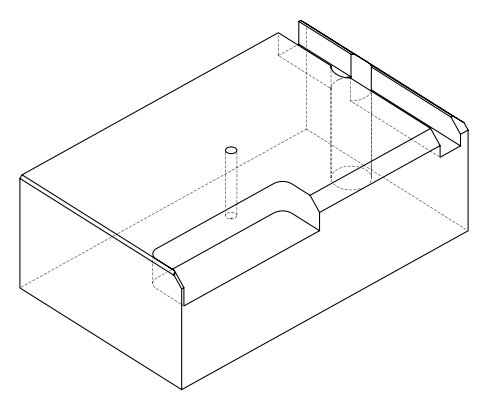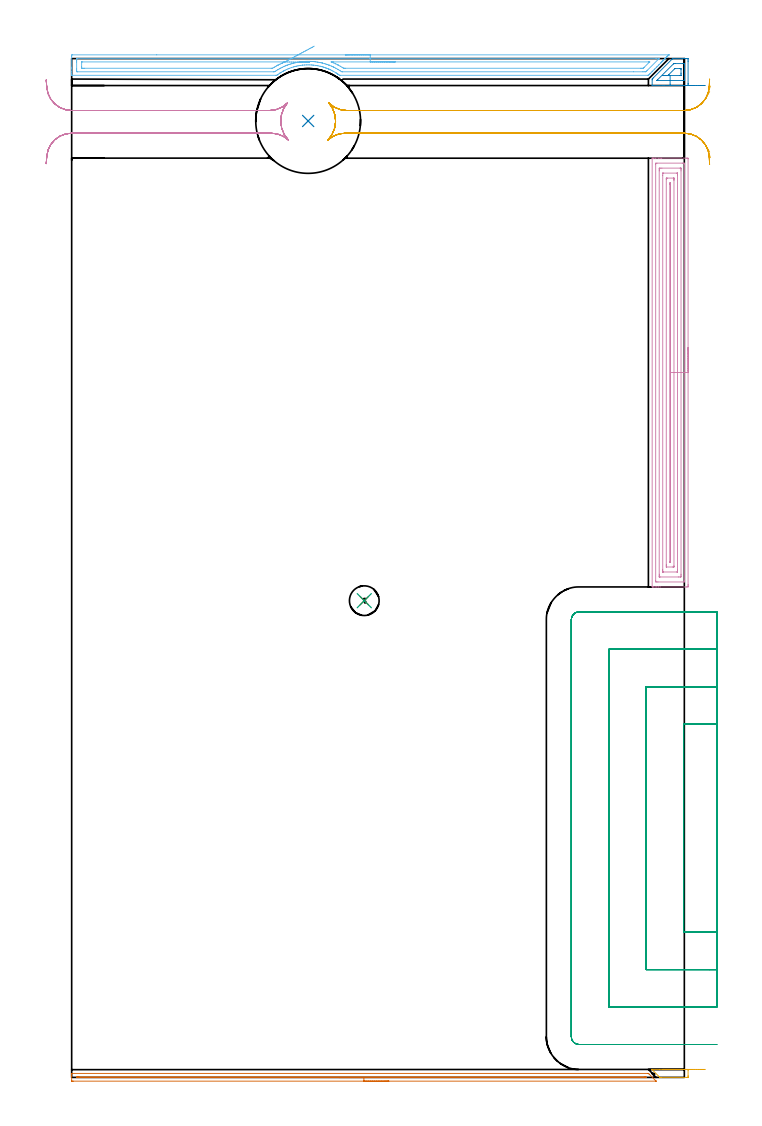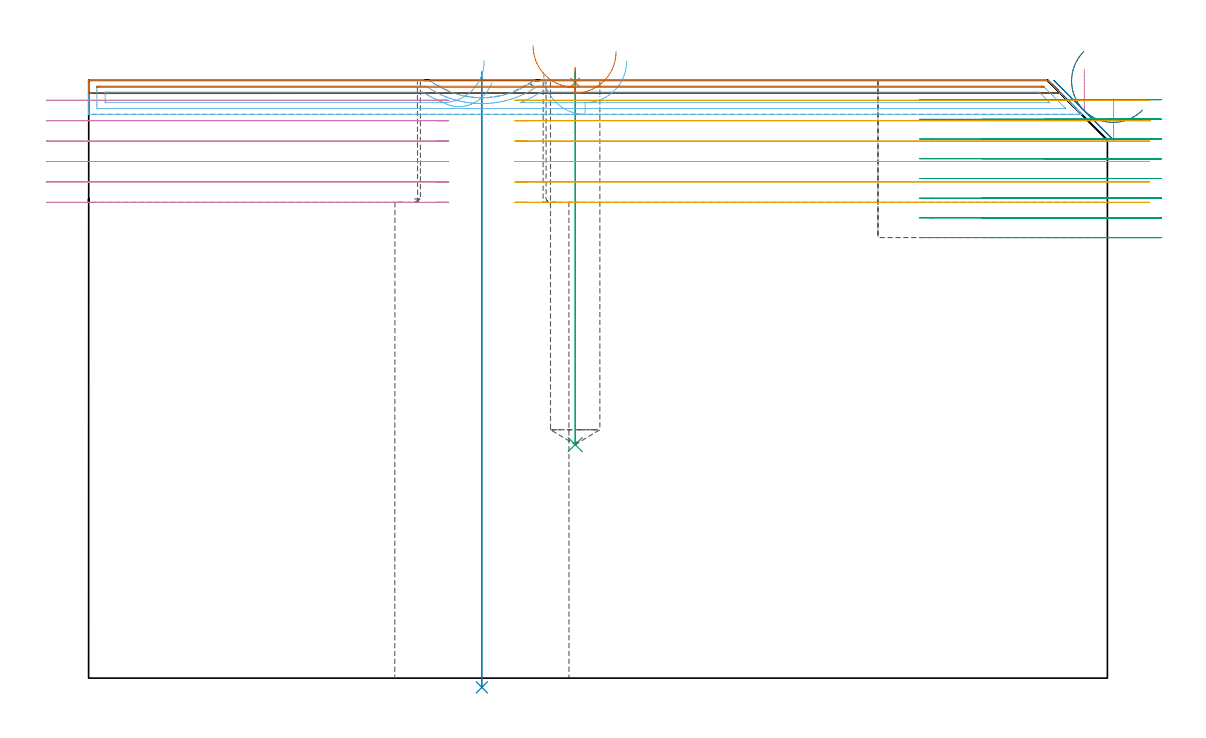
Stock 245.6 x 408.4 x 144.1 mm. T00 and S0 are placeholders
(PLAN: 11 operations, 4 tool changes, 52.6 min)
(1 SPOT_DRILL | STEP1POCKET | NXT0321_9005460120000 | 0.03 min | 0 mm3)
(2 INDEXABLE_INSERT_DRILL_THROUGH_HOLE_FROM_SOLID | STEP1HOLE | NXT0302_036 | 0.59 min | 199559 mm3)
(3 DRILL_BLIND_HOLE_INTO_CENTER | STEP1POCKET | UGT0301_229 | 0.36 min | 9462 mm3)
(4 AREA_MILL | FG_CHAMFER_SURFACE | UGT0205_001 | 8.43 min | 19295 mm3)
(5 AREA_MILL_1 | FG_CHAMFER_SURFACE_1 | UGT0205_001 | 0.31 min | 1068 mm3)
(6 AREA_MILL_2 | FG_CHAMFER_SURFACE_2 | UGT0205_001 | 5.9 min | 8081 mm3)
(7 AREA_MILL_3 | FG_CHAMFER_SURFACE_3 | UGT0205_001 | 3.86 min | 1124 mm3)
(8 AREA_MILL_4 | FG_CHAMFER_SURFACE_4 | UGT0205_001 | 0.61 min | 1517 mm3)
(9 MILL_SLOT | SLOT_PARTIAL_RECTANGULAR | UGT0201_094 | Follow Part, ap 5, ae 75% | 25.56 min | 401169 mm3)
(10 MILL_RECTANGULAR_SLOT | SLOT_RECTANGULAR | UGT0201_094 | Follow Part, ap 5, ae 75% | 2.82 min | 64676 mm3)
(11 MILL_RECTANGULAR_SLOT_1 | SLOT_RECTANGULAR_1 | UGT0201_094 | Follow Part, ap 5, ae 75% | 4.14 min | 111188 mm3)
(TOOL NXT0321_9005460120000 | NC Spot Drill, 142deg, 12mm, Carbide, Uncoated | D12 PA142 FL30 Z2)
(TOOL NXT0302_036 | Index. Insert Drill 42mm [880-D4200L50-05] | D42 PA176 FL210 Z2)
(TOOL UGT0301_229 | Twist Drill 11.9 mm | D11.9 PA118 FL100 Z2)
(TOOL UGT0205_001 | Chamfer Mill 20 x 3 x 45 deg. | D20 FL50 Z2)
(TOOL UGT0201_094 | End mill 20 mm | D20 FL38 Z4)
(OP 1 SPOT_DRILL)
G17 G21 G94 G90
T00 M6
G54
G17 G0 G90 X117.3 Y191.1 S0 M3
G43 Z154.1 H0
G94 G81 G98 Z143.588 F250. R147.1
G80
M5
M2
(OP 2 INDEXABLE_INSERT_DRILL_THROUGH_HOLE_FROM_SOLID)
G17 G21 G94 G90
T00 M6
G54
G17 G0 G90 X94.8 Y383.4 S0 M3
G43 Z154.1 H1
G94 G81 G98 Z-2.233 F250. R146.1
G80
M5
M2
(OP 3 DRILL_BLIND_HOLE_INTO_CENTER)
G17 G21 G94 G90
T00 M6
G54
G17 G0 G90 X117.3 Y191.1 S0 M3
G43 Z154.1 H0
G94 G81 G98 Z56.3 F250. R146.1
G80
M5
M2
(OP 4 AREA_MILL)
G17 G21 G94 G90
T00 M6
G54
G17 G0 G90 X247.1 Y292.55 S1061 M3
G43 Z154.1 H0
Z139.7
G94 G1 Y292.512 Z138.828 F250.
Y292.398 Z137.964
Y292.209 Z137.112
Y291.947 Z136.28
Y291.613 Z135.474
Y291.21 Z134.7
Y290.742 Z133.964
Y290.21 Z133.272
Y289.621 Z132.629
Y288.978 Z132.04
Y288.286 Z131.509
Y287.55 Z131.04
Y286.776 Z130.637
Y285.97 Z130.303
Y285.138 Z130.041
Y284.286 Z129.852
Y283.422 Z129.738
Y282.55 Z129.7
Y197.569
X247.099 Y197.22 Z129.701
X247.094 Y196.681 Z129.703
X247.092 Y196.608 Z129.706
X246.559 Y196.6 Z130.239
X235.905 Z140.89
X235.361 Z141.435
X235.017 Z141.779
X234.474 Z142.323
X234.129 Z142.666
X233.44 Z143.36
X233.12 Z143.68
X232.738 Z144.053
X232.703 Y196.609 Z144.088
X232.7 Y196.773 Z144.1
Y368.327
X232.703 Y368.491 Z144.088
X232.738 Y368.5 Z144.053
X233.12 Z143.679
X233.44 Z143.36
X234.129 Z142.666
X235.361 Z141.435
X235.905 Z140.89
X236.521 Z140.274
X246.559 Z130.239
X246.833 Y368.498 Z129.965
X247.092 Y368.49 Z129.706
X247.099 Y368.23 Z129.699
X247.1 Y282.55 Z129.7
X245.686 Z131.114
X245.685 Y198.993 Z131.115
X245.671 Y198.61 Z131.129
X245.187 Y198.601 Z131.613
X235.017 Y198.6 Z141.783
X234.532 Y198.601 Z142.268
X234.129 Y198.61 Z142.671
X234.115 Y199.007 Z142.685
X234.114 Y199.022 Z142.686
X234.115 Y366.107 Z142.685
X234.129 Y366.49 Z142.671
X234.613 Y366.499 Z142.187
X244.783 Y366.5 Z132.017
X245.268 Y366.499 Z131.532
X245.671 Y366.49 Z131.129
X245.685 Y366.093 Z131.115
X245.686 Y366.078 Z131.114
Y282.55
X244.272 Z132.528
X244.271 Y201.688 Z132.529
X244.27 Y201.31 Z132.53
X244.267 Y200.794 Z132.533
X244.265 Y200.615 Z132.535
X244.084 Y200.604 Z132.716
X243.895 Y200.602 Z132.905
X243.2 Y200.6 Z133.6
X235.905 Y200.601 Z140.895
X235.712 Y200.603 Z141.088
X235.583 Y200.607 Z141.217
X235.541 Y200.61 Z141.259
X235.535 Y200.625 Z141.265
X235.533 Y200.668 Z141.267
X235.53 Y200.794 Z141.27
X235.529 Y201.173 Z141.271
X235.528 Y201.688 Z141.272
X235.529 Y363.412 Z141.271
X235.53 Y363.79 Z141.27
X235.533 Y364.306 Z141.267
X235.535 Y364.485 Z141.265
X235.716 Y364.496 Z141.084
X235.905 Y364.498 Z140.895
X236.6 Y364.5 Z140.2
X243.895 Y364.499 Z132.905
X244.088 Y364.497 Z132.712
X244.217 Y364.493 Z132.583
X244.259 Y364.49 Z132.541
X244.265 Y364.475 Z132.535
X244.267 Y364.432 Z132.533
X244.27 Y364.306 Z132.53
X244.271 Y363.927 Z132.529
Y363.412
X244.272 Y282.55 Z132.528
X242.857 Z133.943
Y203.475
X242.853 Y202.736 Z133.947
X242.85 Y202.628 Z133.95
X242.847 Y202.609 Z133.953
X242.825 Y202.607 Z133.975
X242.771 Y202.604 Z134.029
X242.554 Y202.601 Z134.246
X237.24 Z139.56
X237.029 Y202.603 Z139.771
X236.976 Y202.606 Z139.824
X236.954 Y202.61 Z139.846
X236.95 Y202.622 Z139.85
X236.948 Y202.694 Z139.852
X236.943 Y203.323 Z139.857
Y203.475
Y361.625
X236.947 Y362.364 Z139.853
X236.95 Y362.472 Z139.85
X236.953 Y362.49 Z139.847
X236.975 Y362.493 Z139.825
X237.029 Y362.496 Z139.771
X237.246 Y362.499 Z139.554
X242.56 Z134.24
X242.771 Y362.497 Z134.029
X242.824 Y362.494 Z133.976
X242.846 Y362.49 Z133.954
X242.85 Y362.478 Z133.95
X242.852 Y362.406 Z133.948
X242.857 Y361.777 Z133.943
Y361.625
Y282.55
X241.443 Z135.357
X241.442 Y205.05 Z135.358
X241.44 Y204.836 Z135.36
X241.436 Y204.695 Z135.364
X241.431 Y204.61 Z135.369
X241.396 Y204.607 Z135.404
X241.232 Y204.603 Z135.568
X241.001 Y204.6 Z135.799
X238.416 Z138.384
X238.384 Y204.602 Z138.416
X238.368 Y204.605 Z138.432
X238.365 Y204.608 Z138.435
X238.363 Y204.625 Z138.437
X238.358 Y205.049 Z138.442
X238.357 Y205.262 Z138.443
Y205.474
X238.358 Y360.05 Z138.442
X238.36 Y360.264 Z138.44
X238.364 Y360.405 Z138.436
X238.369 Y360.49 Z138.431
X238.404 Y360.492 Z138.396
X238.568 Y360.497 Z138.232
X238.799 Y360.5 Z138.001
X241.384 Z135.416
X241.416 Y360.498 Z135.384
X241.432 Y360.495 Z135.368
X241.435 Y360.492 Z135.365
X241.437 Y360.475 Z135.363
X241.442 Y360.051 Z135.358
X241.443 Y359.838 Z135.357
Y359.626
Y282.55
X240.029 Z136.771
X240.028 Y207.049 Z136.772
X240.026 Y206.811 Z136.774
X240.022 Y206.643 Z136.778
X240.02 Y206.61 Z136.78
X239.953 Y206.604 Z136.847
X239.901 Y206.601 Z136.899
X239.788 Y206.607 Z137.012
X239.779 Y206.61 Z137.021
X239.777 Y206.619 Z137.023
X239.773 Y206.655 Z137.027
X239.772 Y206.731 Z137.028
X239.771 Y358.051 Z137.029
X239.773 Y358.311 Z137.027
X239.776 Y358.478 Z137.024
X239.778 Y358.49 Z137.022
X239.786 Y358.493 Z137.014
X239.817 Y358.497 Z136.983
X239.899 Y358.499 Z136.901
X240.012 Y358.493 Z136.788
X240.021 Y358.49 Z136.779
X240.023 Y358.481 Z136.777
X240.026 Y358.445 Z136.774
X240.028 Y358.369 Z136.772
X240.029 Y282.55 Z136.771
Y281.678 Z136.809
Y280.814 Z136.923
Y279.962 Z137.112
Y279.13 Z137.374
Y278.324 Z137.708
Y277.55 Z138.111
Y276.814 Z138.58
Y276.122 Z139.111
Y275.479 Z139.7
Y274.89 Z140.343
Y274.358 Z141.035
Y273.89 Z141.771
Y273.487 Z142.545
Y273.153 Z143.351
Y272.891 Z144.183
Y272.702 Z145.035
Y272.588 Z145.9
Y272.55 Z146.771
G0 Z154.1
M5
M2
(OP 5 AREA_MILL_1)
G17 G21 G94 G90
T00 M6
G54
G17 G0 G90 X239.9 Y3.2 S1061 M3
G43 Z154.1 H0
Z151.041
G94 G1 X239.31 Z150.398 F250.
X238.779 Z149.706
X238.311 Z148.97
X237.908 Z148.196
X237.574 Z147.39
X237.312 Z146.558
X237.123 Z145.707
X237.009 Z144.842
X236.971 Z143.97
X237.009 Z143.099
X237.123 Z142.234
X237.312 Z141.382
X237.574 Z140.55
X237.908 Z139.744
X238.311 Z138.97
X238.78 Z138.234
X239.311 Z137.542
X239.9 Z136.899
X246.847 Y3.199 Z129.952
X247.092 Y3.19 Z129.706
X247.1 Y3.075 Z129.7
Y2.905
Y0.635
X247.099 Y0.295 Z129.701
X247.095 Y0.032 Z129.705
X247.093 Y0.004 Z129.707
X246.559 Y0. Z130.24
X236.205 Z140.592
X235.905 Y0.005 Z140.891
X235.801 Y0.009 Z140.995
X235.505 Y0.295 Z141.294
X232.767 Y3.031 Z144.029
X232.716 Y3.081 Z144.076
X232.7 Y3.135 Z144.092
X232.697 Y3.185 Z144.095
Y3.199 Z144.094
X232.698 Y3.2
X232.727 Z144.068
X235.618 Z141.181
X239.169 Z137.63
X239.9 Z136.899
X240.543 Z136.31
X241.235 Z135.779
X241.971 Z135.31
X242.745 Z134.907
X243.551 Z134.573
X244.383 Z134.311
X245.235 Z134.122
X246.1 Z134.008
X246.971 Z133.97
X247.843 Z134.008
X248.708 Z134.122
X249.559 Z134.311
X250.391 Z134.573
X251.197 Z134.907
X251.971 Z135.31
X252.707 Z135.779
X253.399 Z136.31
X254.042 Z136.899
G0 Z154.1
M5
M2
(OP 6 AREA_MILL_2)
G17 G21 G94 G90
T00 M6
G54
G17 G0 G90 X109.7 Y409.9 S1061 M3
G43 Z154.1 H0
Z145.9
G94 G1 X109.738 Z145.028 F250.
X109.852 Z144.164
X110.041 Z143.312
X110.303 Z142.48
X110.637 Z141.674
X111.04 Z140.9
X111.508 Z140.164
X112.039 Z139.472
X112.629 Z138.829
X113.272 Z138.24
X113.964 Z137.709
X114.7 Z137.24
X115.474 Z136.837
X116.28 Z136.503
X117.112 Z136.241
X117.963 Z136.052
X118.828 Z135.938
X119.7 Z135.9
X239.165
X239.394 Y409.898
Y409.897 Z135.901
Y409.893 Z135.905
X239.013 Y409.513 Z136.287
X238.854 Y409.353 Z136.444
X238.799 Y409.299 Z136.5
X238.613 Y409.112 Z136.687
X238.558 Y409.057 Z136.74
X238.502 Y409.001 Z136.798
X238.318 Y408.818 Z136.981
X238.262 Y408.761 Z137.036
X238.204 Y408.704 Z137.095
X238.023 Y408.523 Z137.276
X237.966 Y408.465 Z137.332
X237.907 Y408.406 Z137.393
X237.728 Y408.228 Z137.571
X237.67 Y408.169 Z137.628
X237.609 Y408.109 Z137.69
X237.433 Y407.933 Z137.866
X237.374 Y407.873 Z137.924
X237.312 Y407.812 Z137.987
X237.139 Y407.638 Z138.161
X237.078 Y407.577 Z138.22
X237.015 Y407.514 Z138.285
X236.844 Y407.343 Z138.456
X236.782 Y407.28 Z138.516
X236.717 Y407.217 Z138.582
X236.549 Y407.049 Z138.75
X236.486 Y406.984 Z138.812
X236.42 Y406.92 Z138.88
X236.254 Y406.754 Z139.045
X236.19 Y406.688 Z139.108
X235.505 Y406.005 Z139.795
X235.302 Y405.8 Z139.996
X234.636 Y405.136 Z140.664
X234.413 Y404.912 Z140.885
X233.751 Y404.251 Z141.549
X233.525 Y404.023 Z141.773
X232.875 Y403.375 Z142.425
X232.637 Y403.135 Z142.661
X231.998 Y402.498 Z143.302
X231.959 Y402.459 Z143.34
X231.749 Y402.247 Z143.549
X231.662 Y402.161 Z143.637
X231.462 Y401.962 Z143.837
X231.277 Y401.778 Z144.02
X231.201 Y401.706 Z144.092
X230.77 Y401.7 Z144.1
X107.656
X107.396 Y401.705 Z144.091
X107.255 Y401.805 Z143.991
X106.853 Y402.093 Z143.706
X106.774 Y402.149 Z143.65
X106.629 Y402.247 Z143.552
X106.487 Y402.343 Z143.456
X106.198 Y402.534 Z143.265
X105.948 Y402.691 Z143.107
X105.883 Y402.733 Z143.066
X104.991 Y403.256 Z142.543
X104.702 Y403.416 Z142.382
X104.089 Y403.726 Z142.074
X103.642 Y403.934 Z141.862
X103.455 Y404.023 Z141.776
X103.33 Y404.082 Z141.717
X103.208 Y404.138 Z141.659
X103.196 Y404.144 Z141.653
X103.022 Y404.221 Z141.578
X102.934 Y404.258 Z141.542
X102.835 Y404.3 Z141.5
X102.303 Y404.505 Z141.292
X102.03 Y404.604 Z141.195
X101.857 Y404.665 Z141.132
X101.638 Y404.744 Z141.055
X101.425 Y404.82 Z140.978
X101.27 Y404.871 Z140.928
X101.143 Y404.912 Z140.886
X100.98 Y404.963 Z140.832
X100.965 Y404.968 Z140.827
X100.519 Y405.101 Z140.694
X100.231 Y405.182 Z140.616
X99.927 Y405.256 Z140.543
X99.642 Y405.324 Z140.472
X99.627 Y405.327 Z140.469
X98.735 Y405.517 Z140.281
X98.39 Y405.576 Z140.223
X97.86 Y405.664 Z140.131
X97.843 Y405.666 Z140.129
X96.951 Y405.776 Z140.016
X96.683 Y405.8 Z139.996
X96.076 Y405.852 Z139.945
X95.166 Y405.884 Z139.907
X94.274 Y405.879 Z139.906
X93.382 Y405.84 Z139.952
X92.595 Y405.771 Z140.025
X92.511 Y405.762 Z140.032
X92.49 Y405.76 Z140.034
X91.804 Y405.672 Z140.125
X91.619 Y405.648 Z140.149
X90.706 Y405.484 Z140.311
X90.147 Y405.365 Z140.434
X89.836 Y405.298 Z140.501
X89.369 Y405.181 Z140.616
X88.922 Y405.053 Z140.746
X88.054 Y404.776 Z141.024
X87.137 Y404.445 Z141.351
X86.93 Y404.365 Z141.435
X86.767 Y404.3 Z141.5
X86.245 Y404.069 Z141.728
X85.518 Y403.727 Z142.071
X85.379 Y403.661 Z142.136
X85.353 Y403.647 Z142.149
X84.899 Y403.417 Z142.382
X84.817 Y403.371 Z142.428
X84.488 Y403.187 Z142.612
X83.905 Y402.839 Z142.957
X83.763 Y402.756 Z143.042
X83.596 Y402.656 Z143.142
X83.403 Y402.533 Z143.264
X83.369 Y402.51 Z143.286
X82.705 Y402.061 Z143.736
X82.503 Y401.917 Z143.882
X82.318 Y401.784 Z144.011
X82.196 Y401.7 Z144.085
X81.784 Z144.1
X0.155
X0.01 Y401.703 Z144.088
X0.006 Y401.734 Z144.057
X0. Y402.08 Z143.719
Y402.518 Z143.281
Y403.135 Z142.66
Y404.332 Z141.465
Y404.912 Z140.882
Y409.353 Z136.444
X0.002 Y409.645 Z136.152
X0.01 Y409.892 Z135.905
X0.257 Y409.899 Z135.899
X34.097 Y409.9 Z135.9
X119.7
Y408.486 Z137.314
X234.317
X235.21 Y408.485 Z137.315
X235.23 Y408.484 Z137.316
X235.503 Y408.465 Z137.335
X235.37 Y408.326 Z137.474
X235.23 Y408.181 Z137.619
X230.77 Y403.72 Z142.08
X230.474 Y403.429 Z142.371
X230.173 Y403.135 Z142.665
X229.897 Y403.116 Z142.684
X229.878 Y403.115 Z142.685
X229.007 Y403.114 Z142.686
X225.271
X108.569 Y403.115 Z142.685
X108.548 Y403.116 Z142.684
X108.223 Y403.135 Z142.665
X107.656 Y403.497 Z142.303
X106.814 Y404.023 Z141.777
X106.764 Y404.053 Z141.747
X106.691 Y404.097 Z141.703
X105.872 Y404.556 Z141.244
X105.172 Y404.912 Z140.888
X104.98 Y405.005 Z140.795
X104.803 Y405.088 Z140.712
X104.088 Y405.41 Z140.39
X103.24 Y405.756 Z140.044
X103.196 Y405.772 Z140.028
X103.118 Y405.8 Z140.
X102.303 Y406.084 Z139.716
X101.875 Y406.226 Z139.574
X101.411 Y406.365 Z139.435
X100.627 Y406.581 Z139.219
X100.565 Y406.597 Z139.203
X100.519 Y406.608 Z139.192
X100.176 Y406.688 Z139.112
X99.627 Y406.804 Z138.996
X99.481 Y406.834 Z138.966
X98.735 Y406.966 Z138.834
X98.399 Y407.022 Z138.778
X97.843 Y407.098 Z138.702
X97.372 Y407.157 Z138.643
X96.951 Y407.197 Z138.603
X96.392 Y407.244 Z138.556
X96.059 Y407.264 Z138.536
X95.456 Y407.288 Z138.512
X95.166 Y407.295 Z138.505
X94.555 Y407.297 Z138.503
X94.274 Y407.294 Z138.506
X93.689 Y407.271 Z138.529
X93.382 Y407.255 Z138.545
X92.85 Y407.218 Z138.582
X92.677 Y407.204 Z138.596
X92.49 Y407.185 Z138.615
X92.041 Y407.135 Z138.665
X91.598 Y407.079 Z138.721
X91.252 Y407.032 Z138.768
X90.706 Y406.94 Z138.86
X90.492 Y406.902 Z138.898
X89.814 Y406.77 Z139.03
X89.745 Y406.756 Z139.044
X89.429 Y406.688 Z139.112
X89.017 Y406.593 Z139.207
X88.975 Y406.583 Z139.217
X88.922 Y406.569 Z139.231
X88.316 Y406.403 Z139.397
X88.191 Y406.367 Z139.433
X88.029 Y406.318 Z139.482
X87.636 Y406.191 Z139.609
X87.137 Y406.028 Z139.772
X86.967 Y405.969 Z139.831
X86.487 Y405.8 Z140.
X86.309 Y405.736 Z140.064
X86.282 Y405.726 Z140.074
X86.245 Y405.712 Z140.088
X85.677 Y405.478 Z140.322
X85.353 Y405.338 Z140.462
X85.059 Y405.205 Z140.595
X84.425 Y404.912 Z140.888
X83.859 Y404.622 Z141.178
X83.569 Y404.469 Z141.331
X83.283 Y404.308 Z141.492
X82.702 Y403.973 Z141.827
X82.677 Y403.958 Z141.842
X82.168 Y403.642 Z142.158
X81.784 Y403.395 Z142.405
X81.383 Y403.135 Z142.665
X80.912 Y403.115 Z142.685
X80.892
X2.405
X2.385 Y403.116 Z142.684
X2.01 Y403.135 Z142.665
X2.003 Y403.516 Z142.284
X2.001 Y404.023 Z141.777
X2. Y404.407 Z141.393
Y407.072 Z138.728
X2.001 Y407.577 Z138.223
X2.002 Y407.958 Z137.842
X2.01 Y408.465 Z137.335
X2.365 Y408.485 Z137.315
X2.385
X119.7 Y408.486 Z137.314
Y407.072 Z138.728
X231.277 Y407.071 Z138.729
X231.423 Y407.07 Z138.73
X231.662 Y407.065 Z138.735
Y407.062 Z138.738
X229.512 Y404.912 Z140.888
X229.248 Y404.65 Z141.15
X229.157 Y404.564 Z141.236
X229.124 Y404.536 Z141.264
X229.081 Y404.533 Z141.267
X228.986 Y404.531 Z141.269
X228.478 Y404.529 Z141.271
X228.093 Y404.528 Z141.272
X109.825 Y404.529 Z141.271
X109.44 Y404.53 Z141.27
X109.187 Y404.533 Z141.267
X109.064 Y404.535 Z141.265
X108.755 Y404.706 Z141.094
X108.548 Y404.832 Z140.968
X108.415 Y404.912 Z140.888
X107.656 Y405.354 Z140.446
X106.86 Y405.8 Z140.
X106.764 Y405.85 Z139.95
X106.662 Y405.901 Z139.899
X105.872 Y406.276 Z139.524
X104.983 Y406.685 Z139.115
X104.088 Y407.042 Z138.758
X104.033 Y407.066 Z138.734
X104.06 Y407.069 Z138.731
X104.088 Y407.07 Z138.73
X104.595 Y407.071 Z138.729
X104.98 Y407.072 Z138.728
X119.7
X120.571 Z138.767
X121.436 Z138.88
X122.288 Z139.069
X123.12 Z139.332
X123.926 Z139.665
X124.7 Z140.068
X125.436 Z140.537
X126.128 Z141.068
X126.771 Z141.657
X127.36 Z142.301
X127.891 Z142.993
X128.36 Z143.728
X128.763 Z144.502
X129.097 Z145.308
X129.359 Z146.14
X129.548 Z146.992
X129.662 Z147.857
X129.7 Z148.728
G0 X97.244 Y413.384 Z143.484
G1 X96.885 Y413.191 Z142.713
X96.468 Y412.966 Z141.98
X95.996 Y412.712 Z141.292
X95.474 Y412.43 Z140.652
X94.904 Y412.123 Z140.067
X94.292 Y411.793 Z139.541
X93.641 Y411.443 Z139.077
X92.958 Y411.075 Z138.679
X92.246 Y410.691 Z138.351
X91.512 Y410.296 Z138.094
X90.761 Y409.891 Z137.911
X89.999 Y409.48 Z137.802
X89.232 Y409.067 Z137.77
X88.465 Y408.654 Z137.814
X87.704 Y408.244 Z137.934
X86.955 Y407.84 Z138.128
X86.225 Y407.446 Z138.396
X85.517 Y407.065 Z138.735
X85.41 Y407.007 Z138.793
X85.353 Y406.982 Z138.818
X85.144 Y406.896 Z138.904
X84.627 Y406.688 Z139.112
X84.511 Y406.639 Z139.161
X84.461 Y406.617 Z139.183
X84.332 Y406.56 Z139.24
X83.569 Y406.204 Z139.596
X83.295 Y406.073 Z139.727
X82.734 Y405.8 Z140.
X82.696 Y405.781 Z140.019
X82.677 Y405.771 Z140.029
X82.123 Y405.462 Z140.338
X81.784 Y405.271 Z140.529
X81.558 Y405.138 Z140.662
X81.179 Y404.912 Z140.888
X80.569 Y404.539 Z141.261
X80.511 Y404.535 Z141.265
X80.382 Y404.532 Z141.268
X80. Y404.529 Z141.271
X5.062
X4.553 Y404.53 Z141.27
X4.169 Y404.533 Z141.267
X4.043 Y404.535 Z141.265
X4.01 Y404.545 Z141.255
X4.006 Y404.631 Z141.169
X4.002 Y404.743 Z141.057
X4.001 Y404.912 Z140.888
X4. Y405.08 Z140.72
X4.001 Y406.856 Z138.944
X4.008 Y407.025 Z138.775
X4.011 Y407.066 Z138.734
X4.026 Y407.067 Z138.733
X4.073 Y407.07 Z138.73
X4.169 Y407.071 Z138.729
X84.968
X85.517 Y407.065 Z138.735
X86.388 Y407.051 Z138.787
X87.251 Y407.037 Z138.915
X88.099 Y407.023 Z139.117
X88.927 Y407.01 Z139.393
X89.727 Y406.997 Z139.74
X90.494 Y406.985 Z140.155
X91.222 Y406.973 Z140.636
X91.905 Y406.962 Z141.178
X92.539 Y406.952 Z141.778
X93.118 Y406.942 Z142.43
X93.638 Y406.934 Z143.131
X94.094 Y406.927 Z143.874
X94.485 Y406.92 Z144.654
X94.805 Y406.915 Z145.466
X95.054 Y406.911 Z146.302
X95.229 Y406.908 Z147.156
X95.329 Y406.907 Z148.023
X95.353 Y406.906 Z148.895
G0 Z154.1
M5
M2
(OP 7 AREA_MILL_3)
G17 G21 G94 G90
T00 M6
G54
G17 G0 G90 X127.15 Y-1.5 S1061 M3
G43 Z154.1 H0
Z151.
G94 G1 X127.112 Z150.128 F250.
X126.998 Z149.264
X126.809 Z148.412
X126.547 Z147.58
X126.213 Z146.774
X125.81 Z146.
X125.342 Z145.264
X124.81 Z144.572
X124.221 Z143.929
X123.578 Z143.34
X122.886 Z142.808
X122.15 Z142.34
X121.376 Z141.937
X120.57 Z141.603
X119.738 Z141.341
X118.887 Z141.152
X118.022 Z141.038
X117.15 Z141.
X0.613
X0.294 Y-1.498 Z141.002
X0.041 Y-1.494 Z141.004
X0.005 Y-1.491 Z141.006
X0. Y-1.251 Z141.246
Y0.484 Z142.978
Y1.414 Z143.913
X0.003 Y1.509 Z144.001
X0.01 Y1.597 Z144.088
X0.167 Y1.6 Z144.1
X231.008
X231.195 Y1.597 Z144.089
X231.263 Y1.535 Z144.031
X231.443 Y1.357 Z143.857
X234.22 Y-1.42 Z141.079
X234.282 Y-1.492 Z141.004
X234.26 Y-1.496 Z141.003
X234.194 Y-1.499 Z140.999
X117.15 Y-1.5 Z141.
Y-0.086 Z142.414
X2.399 Y-0.085 Z142.415
X2.091 Y-0.084 Z142.416
X2.035 Y-0.081 Z142.419
X2.013 Y-0.079 Z142.421
X2.01 Y-0.069 Z142.431
X2.005 Y-0.001 Z142.499
X2.016 Y0.179 Z142.679
X2.199 Y0.182 Z142.682
X2.399 Y0.184 Z142.684
X2.706 Y0.185 Z142.685
X2.985 Y0.186 Z142.686
X229.529 Y0.185 Z142.685
X229.808 Y0.184 Z142.684
X230.115 Y0.18 Z142.68
X230.156 Y0.179 Z142.679
X230.202 Y0.138 Z142.638
X230.296 Y0.048 Z142.548
X230.383 Y-0.042 Z142.458
X230.416 Y-0.077 Z142.423
X230.393 Y-0.079 Z142.421
X230.115 Y-0.083 Z142.417
X229.808 Y-0.085 Z142.415
X117.15 Y-0.086 Z142.414
X116.278 Z142.452
X115.414 Z142.566
X114.562 Z142.755
X113.73 Z143.017
X112.924 Z143.351
X112.15 Z143.754
X111.414 Z144.223
X110.722 Z144.754
X110.079 Z145.343
X109.49 Z145.986
X108.959 Z146.678
X108.49 Z147.414
X108.087 Z148.188
X107.753 Z148.994
X107.491 Z149.826
X107.302 Z150.678
X107.188 Z151.543
X107.15 Z152.414
G0 Z154.1
M5
M2
(OP 8 AREA_MILL_4)
G17 G21 G94 G90
T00 M6
G54
G17 G0 G90 X254.042 Y397.6 S1061 M3
G43 Z154.1 H0
Z136.902
G94 G1 X253.399 Z136.312 F250.
X252.707 Z135.781
X251.972 Z135.312
X251.198 Z134.909
X250.392 Z134.574
X249.56 Z134.312
X248.709 Z134.123
X247.844 Z134.008
X246.972 Z133.97
X246.101 Z134.008
X245.236 Z134.121
X244.384 Z134.309
X243.552 Z134.571
X242.746 Z134.905
X241.972 Z135.307
X241.236 Z135.776
X240.543 Z136.307
X239.9 Z136.896
X237.68 Z139.114
X236.953 Z139.845
X236.792 Z140.005
X232.896 Z143.902
X232.717 Z144.075
X232.704 Y397.608 Z144.089
X232.7 Y397.68 Z144.1
Y399.897
X232.704 Y400.204 Z144.09
X232.867 Y400.368 Z143.93
X233.158 Y400.658 Z143.641
X240.671 Y408.172 Z136.127
X240.788 Y408.288 Z136.008
X240.894 Y408.39 Z135.903
X240.959 Y408.4 Z135.84
X244.783 Z132.015
X244.944 Z131.854
X245.671 Z131.123
X246.195 Z130.599
X246.559 Y408.399 Z130.236
X247.08 Y408.397 Z129.715
X247.09 Y408.393 Z129.705
X247.097 Y407.876 Z129.703
X247.1 Y407.336 Z129.7
Y398.47
X247.098 Y398.124 Z129.702
X247.091 Y397.607 Z129.705
X247.08 Y397.604 Z129.716
X246.559 Y397.6 Z130.237
X239.9 Z136.896
X239.902 Y398.124 Z136.898
X239.9 Y399.6 Z136.9
X234.719 Z142.081
X234.635 Y399.602 Z142.165
X234.583 Y399.605 Z142.217
X234.571 Y399.607 Z142.229
X234.596 Y399.635 Z142.204
X234.762 Y399.81 Z142.038
X234.847 Y399.897 Z141.953
X234.932 Y399.982 Z141.868
X241.232 Y406.281 Z135.568
X241.313 Y406.356 Z135.487
X241.346 Y406.384 Z135.454
X241.38 Y406.39 Z135.42
X241.527 Y406.396 Z135.273
X241.823 Y406.4 Z134.977
X244.783 Y406.399 Z132.017
X245.377 Y406.397 Z131.423
X245.671 Y406.39 Z131.129
X245.685 Y406.103 Z131.115
Y406.089
Y399.883
X245.671 Y399.61 Z131.129
X245.079 Y399.602 Z131.721
X239.9 Y399.6 Z136.9
Y401.6
X239.386 Y401.602 Z137.414
X239.246 Y401.606 Z137.554
X239.025 Y401.615 Z137.775
X239.074 Y401.67 Z137.726
X239.263 Y401.863 Z137.537
X239.456 Y402.057 Z137.344
X241.731 Y404.33 Z135.069
X241.774 Y404.368 Z135.026
X241.793 Y404.382 Z135.007
X241.839 Y404.39 Z134.961
X241.979 Y404.397 Z134.821
X242.05 Y404.4 Z134.75
X243.895 Y404.399 Z132.905
X243.965 Y404.397 Z132.835
X244.106 Y404.39 Z132.694
X244.265 Y404.374 Z132.535
X244.266 Y404.33 Z132.534
X244.27 Y403.956 Z132.53
X244.271 Y402.557 Z132.529
Y402.182
X244.268 Y401.67 Z132.532
X244.266 Y401.625 Z132.534
X244.264 Y401.61 Z132.536
X244.176 Y401.606 Z132.624
X244.036 Y401.601 Z132.764
X243.965 Y401.6 Z132.835
X243.895 Z132.905
X239.9 Z136.9
X239.311 Z137.543
X238.78 Z138.235
X238.311 Z138.971
X237.908 Z139.745
X237.574 Z140.551
X237.312 Z141.383
X237.123 Z142.235
X237.009 Z143.1
X236.971 Z143.971
X237.009 Z144.843
X237.123 Z145.708
X237.312 Z146.559
X237.574 Z147.391
X237.908 Z148.197
X238.311 Z148.971
X238.78 Z149.707
X239.311 Z150.399
X239.9 Z151.042
G0 Z154.1
M5
M2
(OP 9 MILL_SLOT)
G17 G21 G94 G90
T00 M6
G54
G17 G0 G90 X258.6 Y141.6 S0 M3
G43 Z154.217 H0
Z139.465
G94 G1 X255.6 F250.
X245.3 F500.
Y58.2
X255.6
X258.6 F250.
Y156.6
X255.6
X230.3 F500.
Y43.2
X255.6
X258.6 F250.
Y171.6
X255.6
X215.3 F500.
Y28.2
X255.6
X258.6 F250.
Y186.6
X255.6
X203.4 F500.
G3 X200.3 Y183.5 R3.1
G1 Y16.3
G3 X203.4 Y13.2 R3.1
G1 X255.6
X258.6 F250.
G0 Y141.6 Z134.713
G1 X255.6
X245.3 F500.
Y58.2
X255.6
X258.6 F250.
Y156.6
X255.6
X230.3 F500.
Y43.2
X255.6
X258.6 F250.
Y171.6
X255.6
X215.3 F500.
Y28.2
X255.6
X258.6 F250.
Y186.6
X255.6
X203.4 F500.
G3 X200.3 Y183.5 R3.1
G1 Y16.3
G3 X203.4 Y13.2 R3.1
G1 X255.6
X258.6 F250.
G0 Y141.6 Z129.961
G1 X255.6
X245.3 F500.
Y58.2
X255.6
X258.6 F250.
Y156.6
X255.6
X230.3 F500.
Y43.2
X255.6
X258.6 F250.
Y171.6
X255.6
X215.3 F500.
Y28.2
X255.6
X258.6 F250.
Y186.6
X255.6
X203.4 F500.
G3 X200.3 Y183.5 R3.1
G1 Y16.3
G3 X203.4 Y13.2 R3.1
G1 X255.6
X258.6 F250.
G0 Y141.6 Z125.209
G1 X255.6
X245.3 F500.
Y58.2
X255.6
X258.6 F250.
Y156.6
X255.6
X230.3 F500.
Y43.2
X255.6
X258.6 F250.
Y171.6
X255.6
X215.3 F500.
Y28.2
X255.6
X258.6 F250.
Y186.6
X255.6
X203.4 F500.
G3 X200.3 Y183.5 R3.1
G1 Y16.3
G3 X203.4 Y13.2 R3.1
G1 X255.6
X258.6 F250.
G0 Y141.6 Z120.456
G1 X255.6
X245.3 F500.
Y58.2
X255.6
X258.6 F250.
Y156.6
X255.6
X230.3 F500.
Y43.2
X255.6
X258.6 F250.
Y171.6
X255.6
X215.3 F500.
Y28.2
X255.6
X258.6 F250.
Y186.6
X255.6
X203.4 F500.
G3 X200.3 Y183.5 R3.1
G1 Y16.3
G3 X203.4 Y13.2 R3.1
G1 X255.6
X258.6 F250.
G0 Y141.6 Z115.704
G1 X255.6
X245.3 F500.
Y58.2
X255.6
X258.6 F250.
Y156.6
X255.6
X230.3 F500.
Y43.2
X255.6
X258.6 F250.
Y171.6
X255.6
X215.3 F500.
Y28.2
X255.6
X258.6 F250.
Y186.6
X255.6
X203.4 F500.
G3 X200.3 Y183.5 R3.1
G1 Y16.3
G3 X203.4 Y13.2 R3.1
G1 X255.6
X258.6 F250.
G0 Y141.6 Z110.952
G1 X255.6
X245.3 F500.
Y58.2
X255.6
X258.6 F250.
Y156.6
X255.6
X230.3 F500.
Y43.2
X255.6
X258.6 F250.
Y171.6
X255.6
X215.3 F500.
Y28.2
X255.6
X258.6 F250.
Y186.6
X255.6
X203.4 F500.
G3 X200.3 Y183.5 R3.1
G1 Y16.3
G3 X203.4 Y13.2 R3.1
G1 X255.6
X258.6 F250.
G0 Y141.6 Z106.2
G1 X255.6
X245.3 F500.
Y58.2
X255.6
X258.6 F250.
Y156.6
X255.6
X230.3 F500.
Y43.2
X255.6
X258.6 F250.
Y171.6
X255.6
X215.3 F500.
Y28.2
X255.6
X258.6 F250.
Y186.6
X255.6
X203.4 F500.
G3 X200.3 Y183.5 R3.1
G1 Y16.3
G3 X203.4 Y13.2 R3.1
G1 X255.6
X258.6 F250.
G0 Z154.217
M5
M2
(OP 10 MILL_RECTANGULAR_SLOT)
G17 G21 G94 G90
T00 M6
G54
G17 G0 G90 X-10.202 Y366.283 S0 M3
G43 Z154.217 H0
Z139.298
G94 G1 X-9.97 Y369.274 F250.
G2 X0. Y378.5 R10. F500.
G1 X80.002
G2 X86.815 Y375.82 R10.
G1 X86.822 Y375.827
G2 X86.481 Y390.597 R11.
G1 X86.473 Y390.603
G2 X79.329 Y387.6 R10.
G1 X0.
G2 X-9.97 Y396.826 R10.
G1 X-10.202 Y399.817 F250.
G0 Y366.283 Z134.378
G1 X-9.97 Y369.274
G2 X0. Y378.5 R10. F500.
G1 X80.002
G2 X86.815 Y375.82 R10.
G1 X86.822 Y375.827
G2 X86.481 Y390.597 R11.
G1 X86.473 Y390.603
G2 X79.329 Y387.6 R10.
G1 X0.
G2 X-9.97 Y396.826 R10.
G1 X-10.202 Y399.817 F250.
G0 Y366.283 Z129.459
G1 X-9.97 Y369.274
G2 X0. Y378.5 R10. F500.
G1 X80.002
G2 X86.815 Y375.82 R10.
G1 X86.822 Y375.827
G2 X86.481 Y390.597 R11.
G1 X86.473 Y390.603
G2 X79.329 Y387.6 R10.
G1 X0.
G2 X-9.97 Y396.826 R10.
G1 X-10.202 Y399.817 F250.
G0 Y366.283 Z124.539
G1 X-9.97 Y369.274
G2 X0. Y378.5 R10. F500.
G1 X80.002
G2 X86.815 Y375.82 R10.
G1 X86.822 Y375.827
G2 X86.481 Y390.597 R11.
G1 X86.473 Y390.603
G2 X79.329 Y387.6 R10.
G1 X0.
G2 X-9.97 Y396.826 R10.
G1 X-10.202 Y399.817 F250.
G0 Y366.283 Z119.62
G1 X-9.97 Y369.274
G2 X0. Y378.5 R10. F500.
G1 X80.002
G2 X86.815 Y375.82 R10.
G1 X86.822 Y375.827
G2 X86.481 Y390.597 R11.
G1 X86.473 Y390.603
G2 X79.329 Y387.6 R10.
G1 X0.
G2 X-9.97 Y396.826 R10.
G1 X-10.202 Y399.817 F250.
G0 Y366.283 Z114.7
G1 X-9.97 Y369.274
G2 X0. Y378.5 R10. F500.
G1 X80.002
G2 X86.815 Y375.82 R10.
G1 X86.822 Y375.827
G2 X86.481 Y390.597 R11.
G1 X86.473 Y390.603
G2 X79.329 Y387.6 R10.
G1 X0.
G2 X-9.97 Y396.826 R10.
G1 X-10.202 Y399.817 F250.
G0 Z154.217
M5
M2
(OP 11 MILL_RECTANGULAR_SLOT_1)
G17 G21 G94 G90
T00 M6
G54
G17 G0 G90 X255.758 Y395.188 S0 M3
G43 Z154.217 H0
Z139.298
G94 G1 X254.255 Y392.592 F250.
G2 X245.6 Y387.6 R10. F500.
G1 X110.271
G2 X103.127 Y390.603 R10.
G1 X103.119 Y390.597
G2 X102.778 Y375.827 R11.
G1 X102.785 Y375.82
G2 X109.598 Y378.5 R10.
G1 X245.6
G2 X254.255 Y373.508 R10.
G1 X255.758 Y370.912 F250.
G0 X256.038 Y397.391 Z134.378
G1 X255.119 Y394.535
G2 X245.6 Y387.6 R10. F500.
G1 X110.271
G2 X103.127 Y390.603 R10.
G1 X103.119 Y390.597
G2 X102.778 Y375.827 R11.
G1 X102.785 Y375.82
G2 X109.598 Y378.5 R10.
G1 X245.6
G2 X255.119 Y371.563 R10.
G1 X256.038 Y368.707 F250.
G0 X255.724 Y400.15 Z129.459
G1 X255.59 Y397.153
G2 X245.6 Y387.6 R10. F500.
G1 X110.271
G2 X103.127 Y390.603 R10.
G1 X103.119 Y390.597
G2 X102.778 Y375.827 R11.
G1 X102.785 Y375.82
G2 X109.598 Y378.5 R10.
G1 X245.6
G2 X255.59 Y368.947 R10.
G1 X255.724 Y365.95 F250.
G0 Y400.15 Z124.539
G1 X255.59 Y397.153
G2 X245.6 Y387.6 R10. F500.
G1 X110.271
G2 X103.127 Y390.603 R10.
G1 X103.119 Y390.597
G2 X102.778 Y375.827 R11.
G1 X102.785 Y375.82
G2 X109.598 Y378.5 R10.
G1 X245.6
G2 X255.59 Y368.947 R10.
G1 X255.724 Y365.95 F250.
G0 Y400.15 Z119.62
G1 X255.59 Y397.153
G2 X245.6 Y387.6 R10. F500.
G1 X110.271
G2 X103.127 Y390.603 R10.
G1 X103.119 Y390.597
G2 X102.778 Y375.827 R11.
G1 X102.785 Y375.82
G2 X109.598 Y378.5 R10.
G1 X245.6
G2 X255.59 Y368.947 R10.
G1 X255.724 Y365.95 F250.
G0 Y400.15 Z114.7
G1 X255.59 Y397.153
G2 X245.6 Y387.6 R10. F500.
G1 X110.271
G2 X103.127 Y390.603 R10.
G1 X103.119 Y390.597
G2 X102.778 Y375.827 R11.
G1 X102.785 Y375.82
G2 X109.598 Y378.5 R10.
G1 X245.6
G2 X255.59 Y368.947 R10.
G1 X255.724 Y365.95 F250.
G0 Z154.217
M5
M2
